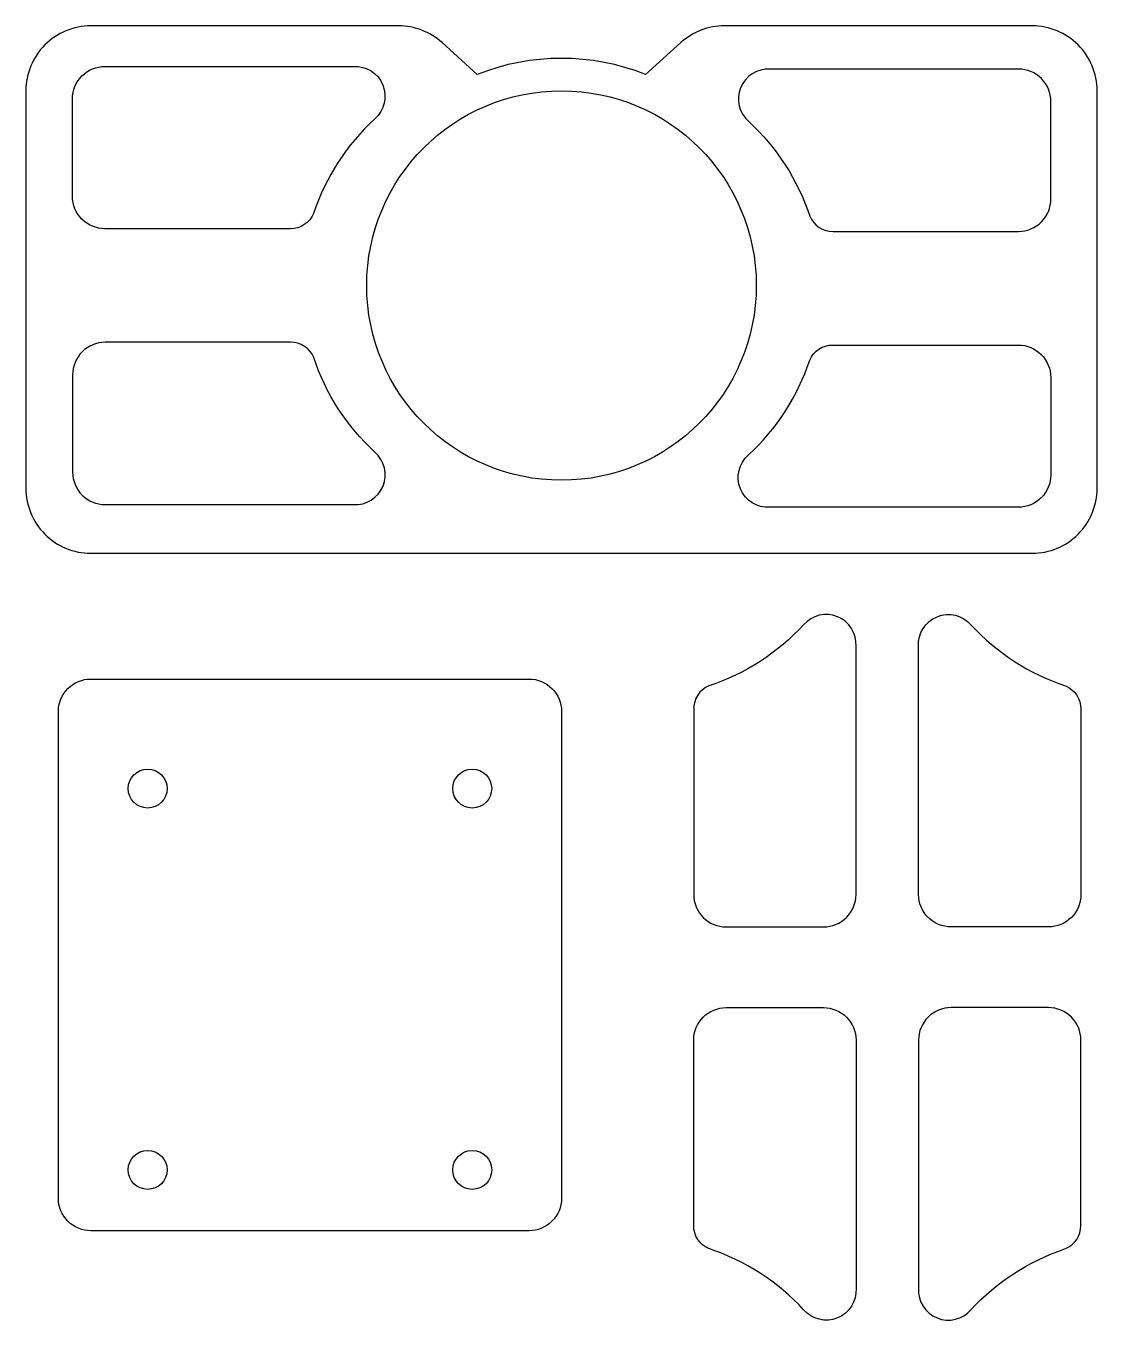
# Model space of a CAD drawing. Header units: inches. Extents: x -146 to -80, y -201.3 to -121.5.
import ezdxf

# ---------------------------------------------------------------- set-up
doc = ezdxf.new("R2010")
doc.units = ezdxf.units.IN
doc.header["$MEASUREMENT"] = 0

msp = doc.modelspace()

# ---------------------------------------------------------------- linework, layer by layer
for points in [[(-102.965, -121.5, 0.185281), (-105.641, -122.527), (-107.824, -124.492, 0.191857), (-118.187, -124.496), (-120.357, -122.533, 0.185902), (-123.04, -121.5), (-142, -121.5, 0.414214), (-146, -125.5), (-146, -150, 0.414214), (-142, -154), (-84, -154, 0.414214), (-80, -150), (-80, -125.5, 0.414214), (-84, -121.5)], [(-128.277, -133.059), (-128.277, -133.059, -0.308111), (-129.704, -134), (-141.13, -134, -0.414214), (-143.13, -132), (-143.13, -126, -0.414214), (-141.13, -124), (-125.82, -124, -0.717547), (-124.51, -127.226, 0.125961)], [(-97.698, -133.225), (-97.698, -133.225, 0.308111), (-96.27, -134.166), (-84.845, -134.166, 0.414214), (-82.845, -132.166), (-82.845, -126.166, 0.414214), (-84.845, -124.166), (-100.155, -124.166, 0.717547), (-101.465, -127.391, -0.125961)], [(-128.267, -141.941), (-128.267, -141.941, 0.308111), (-129.695, -141), (-141.12, -141, 0.414214), (-143.12, -143), (-143.12, -149, 0.414214), (-141.12, -151), (-125.81, -151, 0.717547), (-124.5, -147.774, -0.125961)], [(-97.708, -142.107), (-97.708, -142.107, -0.308111), (-96.28, -141.166), (-84.855, -141.166, -0.414214), (-82.855, -143.166), (-82.855, -149.166, -0.414214), (-84.855, -151.166), (-100.165, -151.166, -0.717547), (-101.475, -147.94, 0.125961)], [(-103.914, -162.176), (-103.914, -162.176, 0.308111), (-104.855, -163.604), (-104.855, -175.029, 0.414214), (-102.855, -177.029), (-96.855, -177.029, 0.414214), (-94.855, -175.029), (-94.855, -159.719, 0.717547), (-98.081, -158.41, -0.125961)], [(-81.941, -162.176), (-81.941, -162.176, -0.308111), (-81, -163.604), (-81, -175.029, -0.414214), (-83, -177.029), (-89, -177.029, -0.414214), (-91, -175.029), (-91, -159.719, -0.717547), (-87.774, -158.41, 0.125961)], [(-142, -161.75), (-115, -161.75, -0.414214), (-113, -163.75), (-113, -193.75, -0.414214), (-115, -195.75), (-142, -195.75, -0.414214), (-144, -193.75), (-144, -163.75, -0.414214)], [(-103.914, -196.853), (-103.914, -196.853, -0.308111), (-104.855, -195.425), (-104.855, -184, -0.414214), (-102.855, -182), (-96.855, -182, -0.414214), (-94.855, -184), (-94.855, -199.31, -0.717547), (-98.081, -200.62, 0.125961)], [(-81.941, -196.853), (-81.941, -196.853, 0.308111), (-81, -195.425), (-81, -184, 0.414214), (-83, -182), (-89, -182, 0.414214), (-91, -184), (-91, -199.31, 0.717547), (-87.774, -200.62, -0.125961)]]:
    msp.add_lwpolyline(points, format="xyb", close=True)
for centre, radius in [((-113, -137.5), 12), ((-138.5, -168.5), 1.2), ((-118.5, -168.5), 1.2), ((-138.5, -192), 1.2), ((-118.5, -192), 1.2)]:
    msp.add_circle(centre, radius)

doc.saveas('drawing.dxf')
